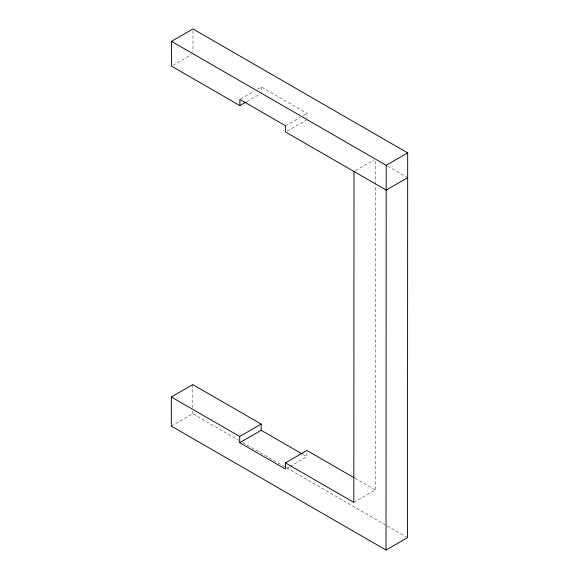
<?xml version="1.0" encoding="UTF-8"?>
<svg xmlns="http://www.w3.org/2000/svg" width="579" height="579" viewBox="0 0 579 579"><rect width="100%" height="100%" fill="white"/><g stroke="black" fill="none" stroke-linecap="round" stroke-linejoin="round"><path stroke-width="0.43" stroke-dasharray="2.9 2.17" d="M353.82 502.362L375.286 489.964L375.46 185.323M375.46 184.419L375.474 160.007M173.041 65.253L191.446 54.629M240.654 98.98L254.456 91.012M257.525 89.238L261.361 87.024L307.094 113.426L307.094 117.855M246.792 101.636L259.826 94.109M285.621 125.824L300.19 117.414M303.258 115.641L307.094 113.426M287.155 131.136L306.327 120.07M355.535 170.617L373.94 159.992M171.319 426.093L192.793 413.696L238.852 440.293M286.967 468.194L289.268 466.862M290.036 466.421L306.906 456.679L306.906 450.484M387.742 166.187L407.667 177.695M355.086 478.297L375.286 489.964M303.027 454.443L306.906 456.679M242.76 442.544L285.7 467.34M286.482 467.789L386.41 525.486M387.192 525.935L406.711 537.203M261.361 87.024L261.361 92.336M192.973 30.723L192.973 51.972M192.793 384.601L192.793 407.522M192.793 411.054L192.793 413.696"/><path stroke-width="0.87" d="M354.001 171.5L353.82 502.362L285.433 462.882L285.433 469.077L239.706 442.674L239.706 436.479L171.319 396.999L171.319 426.093L386.027 550.05L407.493 537.652L407.681 152.907L192.973 28.95L171.507 41.348L171.507 66.136L239.887 105.617L246.024 102.078M386.027 550.05L386.207 165.305L407.681 152.907M407.667 177.695L386.2 190.086L285.621 132.019L285.621 125.824L239.887 99.422L239.887 105.617M171.319 396.999L192.793 384.601L261.172 424.081L261.172 430.277L302.252 453.994M239.706 436.479L261.172 424.081M239.706 442.674L261.172 430.277M285.433 462.882L306.906 450.484L354.305 477.849M171.507 41.348L386.207 165.305"/></g></svg>
